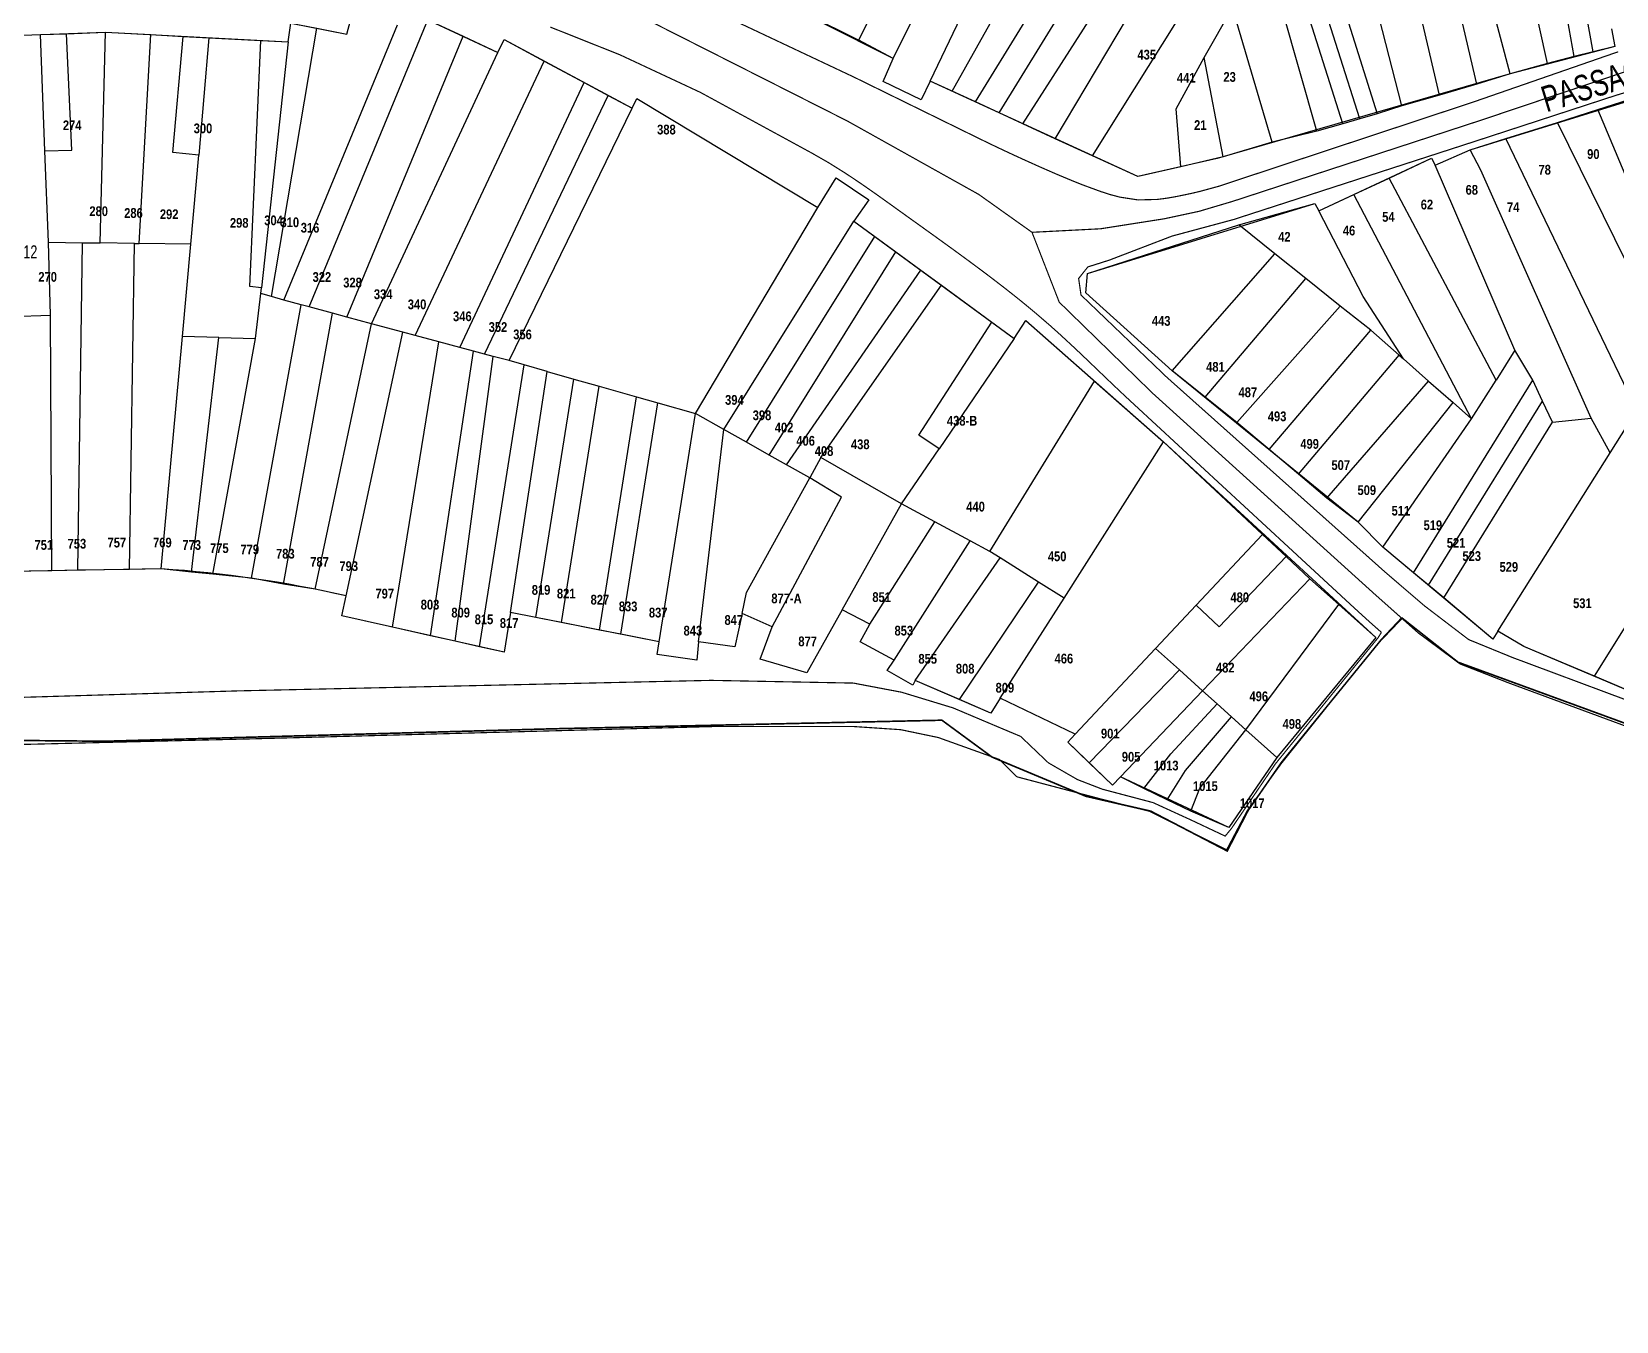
# Model space of a CAD drawing. Extents: x 203136 to 205923, y 4839890 to 4842982.
# Drawn here: x 204720.6 to 204965.1, y 4839889.9 to 4840088.9 of the extents above; entities that cross this region are included whole.
import ezdxf
from ezdxf.enums import TextEntityAlignment as Align

# ---------------------------------------------------------------- set-up
doc = ezdxf.new("R2010")
doc.units = 0
doc.header["$LTSCALE"] = 1.5
doc.header["$MEASUREMENT"] = 0
doc.linetypes.add('TRACO_25', pattern=[8, 3, -1, 1, -1, 1, -1])
for name, color, linetype in [('CD_MALHA_LOTES', 40, 'CONTINUOUS'), ('CD_TXT_QUADRA', 7, 'CONTINUOUS'), ('LM-LIM-SETOR-FISCAL', 7, 'CONTINUOUS'), ('RU-QUADRAS', 210, 'CONTINUOUS'), ('SV-EIXO-RUA-N-PAV', 6, 'CONTINUOUS'), ('SV-EIXO-RUA-PAV', 20, 'CONTINUOUS'), ('SV-RUA-NAO-PAV-S-GUIA-C-GUIA', 7, 'CONTINUOUS'), ('SV-RUA-PAVIM-S-GUIA-C-GUIA', 7, 'CONTINUOUS'), ('SV-TXT-RUA-PAV-S-GUIA-C-GUIA', 7, 'CONTINUOUS'), ('Th_NmrPort', 1, 'CONTINUOUS')]:
    doc.layers.add(name, color=color, linetype=linetype)
doc.styles.add('ARIAL', font='ARIAL.TTF')
doc.styles.get("Standard").update_dxf_attribs({"font": 'swisscbo.ttf'})
doc.linetypes.add('Limite', pattern='A,20,-3,[130,ltypeshp.shx,S=6.35,R=0,X=0,Y=0],-3,20', length=46)

msp = doc.modelspace()

# ---------------------------------------------------------------- linework, layer by layer
at = {"layer": 'CD_MALHA_LOTES', "linetype": 'Continuous', "flags": 128}
for points in [[(204848.23, 4840087.59), (204869.89, 4840131.34)], [(204853.52, 4840084.77), (204875.22, 4840128.58)], [(204862.62, 4840079.73), (204887.75, 4840124.49), (204889.38, 4840123.32), (204893.61, 4840130.18)], [(204859.23, 4840081.3), (204880.59, 4840125.85)], [(204866.23, 4840078.07), (204896.91, 4840127.91)], [(204869.89, 4840076.39), (204900.2, 4840125.64)], [(204943.6, 4840080.81), (204933.64, 4840123.62)], [(204948.74, 4840082.39), (204937.48, 4840124.8)], [(204954.52, 4840084), (204945.4, 4840125.2)], [(204958.63, 4840085.09), (204951.42, 4840125.46)], [(204961.55, 4840085.79), (204954.44, 4840125.59)], [(204873.56, 4840074.7), (204904.19, 4840122.58)], [(204937.83, 4840079.1), (204927.89, 4840121.86)], [(204878.54, 4840072.41), (204907.26, 4840120.56)], [(204932.06, 4840077.46), (204921.19, 4840119.8)], [(204884.32, 4840069.75), (204912.62, 4840115)], [(204917.69, 4840109.8), (204928.24, 4840076.26)], [(204925.58, 4840075.47), (204915.53, 4840107.01)], [(204922.96, 4840074.69), (204913.51, 4840104.42)], [(204824.53, 4840099.45), (204848.23, 4840087.59)], [(204918.94, 4840073.59), (204911.03, 4840101.22)], [(204769.22, 4840088.54), (204770.12, 4840091.97)], [(204901.54, 4840084.96), (204905.93, 4840092.59)], [(204912.05, 4840071.85), (204905.93, 4840092.59)], [(204757.57, 4840048.04), (204764.57, 4840089.45)], [(204759.48, 4840047.48), (204777.03, 4840089.95)], [(204760.16, 4840087.35), (204760.55, 4840090.25), (204764.57, 4840089.45)], [(204763.38, 4840046.44), (204781.7, 4840090.75)], [(204764.57, 4840089.45), (204769.22, 4840088.54)], [(204781.7, 4840090.75), (204787.14, 4840088.23)], [(204964.42, 4840089.34), (204964.94, 4840086.61)], [(204717.93, 4840088.32), (204721.93, 4840088.46)], [(204721.93, 4840088.46), (204725.93, 4840088.61)], [(204722.61, 4840070.53), (204721.93, 4840088.46)], [(204722.61, 4840070.53), (204726.76, 4840070.63), (204725.93, 4840088.61)], [(204725.93, 4840088.61), (204731.94, 4840088.83)], [(204731.14, 4840056.32), (204731.94, 4840088.83)], [(204731.94, 4840088.83), (204738.93, 4840088.46)], [(204737.14, 4840056.23), (204738.93, 4840088.46)], [(204738.93, 4840088.46), (204743.93, 4840088.2)], [(204746.34, 4840069.84), (204742.36, 4840070.27), (204743.93, 4840088.2)], [(204743.93, 4840088.2), (204747.92, 4840087.99)], [(204747.92, 4840087.99), (204746.34, 4840069.84)], [(204747.92, 4840087.99), (204755.91, 4840087.57)], [(204756.01, 4840049.4), (204754.25, 4840049.61), (204755.91, 4840087.57)], [(204755.91, 4840087.57), (204760.16, 4840087.35)], [(204760.16, 4840087.35), (204756.01, 4840049.4)], [(204769.22, 4840044.87), (204787.14, 4840088.23)], [(204787.14, 4840088.23), (204792.53, 4840085.73)], [(204792.53, 4840085.73), (204793.51, 4840087.71), (204799.68, 4840084.39)], [(204853.52, 4840084.77), (204848.23, 4840087.59)], [(204964.94, 4840086.61), (204961.55, 4840085.79)], [(204773, 4840043.86), (204792.53, 4840085.73)], [(204779.76, 4840042.05), (204799.68, 4840084.39)], [(204799.68, 4840084.39), (204805.85, 4840081.07)], [(204852.01, 4840081.25), (204853.52, 4840084.77)], [(204897.22, 4840077.02), (204901.54, 4840084.96)], [(204904.46, 4840069.6), (204901.54, 4840084.96)], [(204958.63, 4840085.09), (204954.52, 4840084)], [(204961.55, 4840085.79), (204958.63, 4840085.09)], [(204948.74, 4840082.39), (204943.6, 4840080.81)], [(204954.52, 4840084), (204948.74, 4840082.39)], [(204786.63, 4840040.2), (204805.85, 4840081.07)], [(204805.85, 4840081.07), (204809.54, 4840079.09)], [(204857.83, 4840078.39), (204852.01, 4840081.25)], [(204859.23, 4840081.3), (204857.83, 4840078.39)], [(204862.62, 4840079.73), (204859.23, 4840081.3)], [(204866.23, 4840078.07), (204862.62, 4840079.73)], [(204943.6, 4840080.81), (204937.83, 4840079.1)], [(204790.44, 4840039.18), (204809.54, 4840079.09)], [(204794.25, 4840038.16), (204813.24, 4840077.1)], [(204809.54, 4840079.09), (204813.24, 4840077.1)], [(204813.24, 4840077.1), (204813.97, 4840078.61), (204841.92, 4840061.81)], [(204869.89, 4840076.39), (204866.23, 4840078.07)], [(204897.91, 4840068.06), (204897.22, 4840077.02)], [(204932.06, 4840077.46), (204928.24, 4840076.26)], [(204937.83, 4840079.1), (204932.06, 4840077.46)], [(204956.07, 4840074.91), (204962.31, 4840076.92)], [(204962.31, 4840076.92), (204968.25, 4840078.82)], [(204976.44, 4840043.25), (204962.31, 4840076.92)], [(204873.56, 4840074.7), (204869.89, 4840076.39)], [(204878.54, 4840072.41), (204873.56, 4840074.7)], [(204922.96, 4840074.69), (204918.94, 4840073.59)], [(204925.58, 4840075.47), (204922.96, 4840074.69)], [(204928.24, 4840076.26), (204925.58, 4840075.47)], [(204948.09, 4840072.42), (204956.07, 4840074.91)], [(204973.76, 4840039.03), (204956.07, 4840074.91)], [(204884.32, 4840069.75), (204878.54, 4840072.41)], [(204918.94, 4840073.59), (204912.05, 4840071.85)], [(204942.57, 4840070.69), (204948.09, 4840072.42)], [(204968.33, 4840030.47), (204948.09, 4840072.42)], [(204723.14, 4840056.44), (204722.61, 4840070.53)], [(204745.13, 4840056.11), (204746.34, 4840069.84)], [(204891.28, 4840066.55), (204884.32, 4840069.75)], [(204904.46, 4840069.6), (204897.91, 4840068.06)], [(204912.05, 4840071.85), (204904.46, 4840069.6)], [(204937.21, 4840068.33), (204942.57, 4840070.69)], [(204961.28, 4840029.29), (204944.22, 4840067.53), (204942.57, 4840070.69)], [(204897.91, 4840068.06), (204891.82, 4840066.67)], [(204930.07, 4840066.34), (204936.62, 4840069.4)], [(204936.62, 4840069.4), (204937.21, 4840068.33)], [(204949.5, 4840039.78), (204937.21, 4840068.33)], [(204841.92, 4840061.81), (204844.73, 4840066.37), (204849.77, 4840062.98), (204847.47, 4840059.68)], [(204891.82, 4840066.67), (204891.28, 4840066.55)], [(204924.64, 4840063.8), (204930.07, 4840066.34)], [(204946.58, 4840035.14), (204930.07, 4840066.34)], [(204906.89, 4840059.1), (204918.63, 4840062.42)], [(204918.63, 4840062.42), (204919.21, 4840061.26)], [(204919.21, 4840061.26), (204924.64, 4840063.8)], [(204942.82, 4840029.2), (204924.64, 4840063.8)], [(204823.01, 4840030), (204841.92, 4840061.81)], [(204827.41, 4840027.53), (204847.47, 4840059.68)], [(204847.47, 4840059.68), (204850.7, 4840057.31)], [(204932.29, 4840038.43), (204926.06, 4840048.06), (204919.21, 4840061.26)], [(204830.9, 4840025.56), (204850.7, 4840057.31)], [(204850.7, 4840057.31), (204853.94, 4840054.94)], [(204883.5, 4840051.61), (204906.89, 4840059.1)], [(204912.45, 4840054.64), (204906.89, 4840059.1)], [(204723.14, 4840056.44), (204728.43, 4840056.36)], [(204723.48, 4840045.16), (204723.14, 4840056.44)], [(204727.67, 4840005.82), (204728.43, 4840056.36)], [(204728.43, 4840056.36), (204731.14, 4840056.32)], [(204736.43, 4840056.24), (204731.14, 4840056.32)], [(204735.67, 4840005.95), (204736.43, 4840056.24)], [(204736.43, 4840056.24), (204737.14, 4840056.23)], [(204745.13, 4840056.11), (204737.14, 4840056.23)], [(204743.84, 4840041.89), (204745.13, 4840056.11)], [(204834.39, 4840023.6), (204853.94, 4840054.94)], [(204853.94, 4840054.94), (204857.81, 4840052.11)], [(204896.59, 4840036.6), (204912.45, 4840054.64)], [(204917.21, 4840050.83), (204912.45, 4840054.64)], [(204837.09, 4840022.08), (204857.81, 4840052.11)], [(204857.81, 4840052.11), (204860.98, 4840049.8)], [(204883.28, 4840048.64), (204883.5, 4840051.61)], [(204901.69, 4840032.52), (204917.21, 4840050.83)], [(204922.53, 4840046.55), (204917.21, 4840050.83)], [(204755.11, 4840041.57), (204755.91, 4840048.52)], [(204755.91, 4840048.52), (204756.01, 4840049.4)], [(204757.57, 4840048.04), (204755.91, 4840048.52)], [(204759.48, 4840047.48), (204757.57, 4840048.04)], [(204762.15, 4840046.77), (204759.48, 4840047.48)], [(204842.37, 4840023.22), (204860.98, 4840049.8)], [(204860.98, 4840049.8), (204868.74, 4840044.12)], [(204896.59, 4840036.6), (204883.28, 4840048.64)], [(204717.44, 4840044.98), (204723.48, 4840045.16)], [(204723.67, 4840005.75), (204723.48, 4840045.16)], [(204754.51, 4840004.58), (204762.15, 4840046.77)], [(204759.43, 4840003.69), (204767, 4840045.47)], [(204763.38, 4840046.44), (204762.15, 4840046.77)], [(204767, 4840045.47), (204763.38, 4840046.44)], [(204769.22, 4840044.87), (204767, 4840045.47)], [(204906.58, 4840028.6), (204922.53, 4840046.55)], [(204927.27, 4840042.85), (204922.53, 4840046.55)], [(204764.34, 4840002.88), (204773, 4840043.86)], [(204769.09, 4840001.86), (204777.83, 4840042.56)], [(204773, 4840043.86), (204769.22, 4840044.87)], [(204777.83, 4840042.56), (204773, 4840043.86)], [(204779.76, 4840042.05), (204777.83, 4840042.56)], [(204860.62, 4840024.56), (204857.5, 4840026.66), (204868.74, 4840044.12)], [(204868.74, 4840044.12), (204872.21, 4840041.59)], [(204872.21, 4840041.59), (204874.01, 4840044.37), (204884.62, 4840034.99)], [(204911.54, 4840024.45), (204927.27, 4840042.85)], [(204927.27, 4840042.85), (204931.64, 4840039)], [(204740.57, 4840006.03), (204743.84, 4840041.89)], [(204749.47, 4840041.73), (204743.84, 4840041.89)], [(204745.22, 4840005.55), (204749.47, 4840041.73)], [(204748.53, 4840005.21), (204755.11, 4840041.57)], [(204749.47, 4840041.73), (204755.11, 4840041.57)], [(204776.25, 4839997.04), (204783.41, 4840041.07)], [(204783.41, 4840041.07), (204779.76, 4840042.05)], [(204786.63, 4840040.2), (204783.41, 4840041.07)], [(204788.74, 4840039.64), (204786.63, 4840040.2)], [(204872.21, 4840041.59), (204860.62, 4840024.56)], [(204782.13, 4839995.72), (204788.74, 4840039.64)], [(204785.91, 4839994.87), (204791.79, 4840038.82)], [(204790.44, 4840039.18), (204788.74, 4840039.64)], [(204791.79, 4840038.82), (204790.44, 4840039.18)], [(204794.25, 4840038.16), (204791.79, 4840038.82)], [(204796.56, 4840037.51), (204794.25, 4840038.16)], [(204916.07, 4840020.66), (204931.64, 4840039)], [(204931.64, 4840039), (204932.29, 4840038.43)], [(204936.18, 4840035.02), (204932.29, 4840038.43)], [(204949.5, 4840039.78), (204946.58, 4840035.14)], [(204952.24, 4840035.16), (204949.5, 4840039.78)], [(204789.69, 4839994.02), (204796.56, 4840037.51)], [(204794.47, 4839999.3), (204800.13, 4840036.49)], [(204800.13, 4840036.49), (204796.56, 4840037.51)], [(204798.39, 4839998.53), (204804.25, 4840035.32)], [(204800.13, 4840036.49), (204804.25, 4840035.32)], [(204804.25, 4840035.32), (204808.13, 4840034.22)], [(204901.69, 4840032.52), (204896.59, 4840036.6)], [(204802.32, 4839997.76), (204808.13, 4840034.22)], [(204808.13, 4840034.22), (204813.94, 4840032.58)], [(204868.47, 4840008.72), (204884.62, 4840034.99)], [(204884.62, 4840034.99), (204895.24, 4840025.61)], [(204920.49, 4840016.95), (204936.18, 4840035.02)], [(204933.85, 4840005.44), (204952.24, 4840035.16)], [(204936.18, 4840035.02), (204939.95, 4840031.72)], [(204942.82, 4840029.2), (204946.58, 4840035.14)], [(204953.77, 4840031.93), (204952.24, 4840035.16)], [(204808.21, 4839996.6), (204813.94, 4840032.58)], [(204811.52, 4839995.95), (204817.2, 4840031.65)], [(204813.94, 4840032.58), (204817.2, 4840031.65)], [(204817.2, 4840031.65), (204823.01, 4840030)], [(204906.58, 4840028.6), (204901.69, 4840032.52)], [(204925.31, 4840013.24), (204939.95, 4840031.72)], [(204936.18, 4840003.5), (204953.77, 4840031.93)], [(204939.95, 4840031.72), (204942.82, 4840029.2)], [(204955.3, 4840028.69), (204953.77, 4840031.93)], [(204964.2, 4840023.96), (204968.33, 4840030.47)], [(204817.41, 4839994.79), (204823.01, 4840030)], [(204827.41, 4840027.53), (204823.01, 4840030)], [(204911.54, 4840024.45), (204906.58, 4840028.6)], [(204929.13, 4840009.39), (204942.82, 4840029.2)], [(204938.5, 4840001.55), (204955.3, 4840028.69)], [(204955.3, 4840028.69), (204961.28, 4840029.29)], [(204964.2, 4840023.96), (204961.28, 4840029.29)], [(204823.5, 4839994.76), (204827.41, 4840027.53)], [(204830.9, 4840025.56), (204827.41, 4840027.53)], [(204834.39, 4840023.6), (204830.9, 4840025.56)], [(204879.9, 4840001.52), (204895.24, 4840025.61)], [(204895.24, 4840025.61), (204910.54, 4840011.34)], [(204837.09, 4840022.08), (204834.39, 4840023.6)], [(204842.37, 4840023.22), (204840.65, 4840020.08)], [(204854.84, 4840016.06), (204842.37, 4840023.22)], [(204854.84, 4840016.06), (204860.62, 4840024.56)], [(204916.07, 4840020.66), (204911.54, 4840024.45)], [(204946.88, 4839996.42), (204964.2, 4840023.96)], [(204840.65, 4840020.08), (204837.09, 4840022.08)], [(204920.49, 4840016.95), (204916.07, 4840020.66)], [(204830.2, 4839999.17), (204830.91, 4840002.38), (204840.65, 4840020.08)], [(204834.84, 4839997.07), (204845.57, 4840017.12), (204840.65, 4840020.08)], [(204845.64, 4839999.72), (204854.84, 4840016.06)], [(204859.96, 4840013.3), (204854.84, 4840016.06)], [(204925.31, 4840013.24), (204920.49, 4840016.95)], [(204849.92, 4839997.49), (204859.96, 4840013.3)], [(204865.42, 4840010.36), (204859.96, 4840013.3)], [(204929.13, 4840009.39), (204925.31, 4840013.24)], [(204900.28, 4840000.42), (204910.54, 4840011.34)], [(204910.54, 4840011.34), (204914.2, 4840007.93)], [(204961.76, 4839989.49), (204975.19, 4840010.93)], [(204853.67, 4839991.97), (204865.42, 4840010.36)], [(204868.47, 4840008.72), (204865.42, 4840010.36)], [(204870.05, 4840007.73), (204868.47, 4840008.72)], [(204933.85, 4840005.44), (204929.13, 4840009.39)], [(204735.67, 4840005.95), (204727.67, 4840005.82)], [(204740.57, 4840006.03), (204735.67, 4840005.95)], [(204745.22, 4840005.55), (204740.57, 4840006.03)], [(204856.95, 4839988.81), (204870.05, 4840007.73)], [(204875.97, 4840004), (204870.05, 4840007.73)], [(204914.2, 4840007.93), (204903.83, 4839997.09), (204900.28, 4840000.42)], [(204914.2, 4840007.93), (204917.85, 4840004.52)], [(204723.67, 4840005.75), (204717.22, 4840005.64)], [(204727.67, 4840005.82), (204723.67, 4840005.75)], [(204748.53, 4840005.21), (204745.22, 4840005.55)], [(204754.51, 4840004.58), (204748.53, 4840005.21)], [(204759.43, 4840003.69), (204754.51, 4840004.58)], [(204764.34, 4840002.88), (204759.43, 4840003.69)], [(204863.77, 4839985.87), (204875.97, 4840004)], [(204879.9, 4840001.52), (204875.97, 4840004)], [(204901.3, 4839987.21), (204917.85, 4840004.52)], [(204917.85, 4840004.52), (204922.32, 4840000.52)], [(204936.18, 4840003.5), (204933.85, 4840005.44)], [(204938.5, 4840001.55), (204936.18, 4840003.5)], [(204769.09, 4840001.86), (204764.34, 4840002.88)], [(204776.25, 4839997.04), (204768.44, 4839998.79), (204769.09, 4840001.86)], [(204870.05, 4839986.06), (204879.9, 4840001.52)], [(204942.16, 4839998.5), (204938.5, 4840001.55)], [(204794.47, 4839999.3), (204793.47, 4839993.17), (204789.69, 4839994.02)], [(204798.39, 4839998.53), (204794.47, 4839999.3)], [(204802.32, 4839997.76), (204798.39, 4839998.53)], [(204830.2, 4839999.17), (204829.09, 4839994.01), (204823.5, 4839994.76)], [(204834.84, 4839997.07), (204830.2, 4839999.17)], [(204845.64, 4839999.72), (204840.2, 4839989.99), (204833.02, 4839992.1), (204834.84, 4839997.07)], [(204849.92, 4839997.49), (204845.64, 4839999.72)], [(204894.01, 4839993.76), (204900.28, 4840000.42)], [(204907.97, 4839981.22), (204922.32, 4840000.52)], [(204922.32, 4840000.52), (204928.01, 4839995.45), (204912.76, 4839976.92)], [(204782.13, 4839995.72), (204776.25, 4839997.04)], [(204808.21, 4839996.6), (204802.32, 4839997.76)], [(204811.52, 4839995.95), (204808.21, 4839996.6)], [(204853.67, 4839991.97), (204848.46, 4839994.76), (204849.92, 4839997.49)], [(204946.1, 4839995.2), (204942.16, 4839998.5)], [(204946.88, 4839996.42), (204946.1, 4839995.2)], [(204961.76, 4839989.49), (204950.86, 4839994.06), (204946.88, 4839996.42)], [(204785.91, 4839994.87), (204782.13, 4839995.72)], [(204789.69, 4839994.02), (204785.91, 4839994.87)], [(204817.41, 4839994.79), (204811.52, 4839995.95)], [(204823.5, 4839994.76), (204823.25, 4839991.93), (204817.08, 4839992.8), (204817.41, 4839994.79)], [(204881.6, 4839980.55), (204894.01, 4839993.76)], [(204897.7, 4839990.44), (204894.01, 4839993.76)], [(204856.95, 4839988.81), (204856.57, 4839988.09), (204852.61, 4839990.35), (204853.67, 4839991.97)], [(204863.77, 4839985.87), (204856.95, 4839988.81)], [(204883.8, 4839976.09), (204897.7, 4839990.44)], [(204901.3, 4839987.21), (204897.7, 4839990.44)], [(204970.58, 4839985.74), (204961.76, 4839989.49)], [(204888.6, 4839973.93), (204901.3, 4839987.21)], [(204903.52, 4839985.21), (204901.3, 4839987.21)], [(204870.05, 4839986.06), (204868.6, 4839983.79), (204863.77, 4839985.87)], [(204881.6, 4839980.55), (204870.05, 4839986.06)], [(204896.41, 4839977.49), (204903.52, 4839985.21)], [(204905.75, 4839983.22), (204903.52, 4839985.21)], [(204895.84, 4839970.39), (204898.65, 4839974.9), (204905.75, 4839983.22)], [(204907.97, 4839981.22), (204905.75, 4839983.22)], [(204883.8, 4839976.09), (204880.48, 4839979.27), (204881.6, 4839980.55)], [(204899.46, 4839968.63), (204900.85, 4839972.21), (204907.97, 4839981.22)], [(204912.76, 4839976.92), (204907.97, 4839981.22)], [(204892.22, 4839972.16), (204896.41, 4839977.49)], [(204912.76, 4839976.92), (204905.35, 4839966.14), (204899.46, 4839968.63)], [(204888.6, 4839973.93), (204887.38, 4839972.65), (204883.8, 4839976.09)], [(204892.22, 4839972.16), (204888.6, 4839973.93)], [(204895.84, 4839970.39), (204892.22, 4839972.16)], [(204899.46, 4839968.63), (204895.84, 4839970.39)]]:
    msp.add_lwpolyline(points, dxfattribs=at)
at = {"layer": 'LM-LIM-SETOR-FISCAL', "linetype": 'Limite', "ltscale": 0.1, "flags": 128}
msp.add_lwpolyline([(205796.637551, 4840879.134685, 0.25, 0.25, 0), (205808.48727, 4840856.309356, 0.25, 0.25, 0), (205816.796096, 4840831.429166, 0.25, 0.25, 0), (205829.551494, 4840801.498184, 0.25, 0.25, 0), (205834.603136, 4840789.879406, 0.25, 0.25, 0), (205840.59, 4840778.23, 0.25, 0.25, 0), (205847.483918, 4840761.167439, 0.25, 0.25, 0), (205854.08, 4840746.99, 0.25, 0.25, 0), (205877.51, 4840691.54, 0.25, 0.25, 0), (205884.885858, 4840672.908494, 0.25, 0.25, 0), (205901.13444, 4840629.162311, 0.25, 0.25, 0), (205904.259167, 4840621.03802, 0.25, 0.25, 0), (205906.967264, 4840612.705414, 0.25, 0.25, 0), (205909.675361, 4840602.289656, 0.25, 0.25, 0), (205911.34, 4840594.51, 0.25, 0.25, 0), (205912.69, 4840584.83, 0.25, 0.25, 0), (205913.98, 4840572.23, 0.25, 0.25, 0), (205913.32, 4840564.48, 0.25, 0.25, 0), (205914.03, 4840545.8, 0.25, 0.25, 0), (205913.91, 4840549.03, 0.25, 0.25, 0), (205914.63, 4840531, 0.25, 0.25, 0), (205917.39, 4840498.82, 0.25, 0.25, 0), (205919.73, 4840454.56, 0.25, 0.25, 0), (205923.14, 4840407.79, 0.25, 0.25, 0), (205897.79, 4840407.51, 0.25, 0.25, 0), (205858.91, 4840407.06, 0.25, 0.25, 0), (205796.08, 4840405.24, 0.25, 0.25, 0), (205764.26, 4840405.98, 0.25, 0.25, 0), (205736.74, 4840400.96, 0.25, 0.25, 0), (205726.05, 4840399.81, 0.25, 0.25, 0), (205697.41, 4840396.68, 0.25, 0.25, 0), (205662.09, 4840393.46, 0.25, 0.25, 0), (205636.95, 4840391.19, 0.25, 0.25, 0), (205616.4, 4840390.16, 0.25, 0.25, 0), (205576.04, 4840387.63, 0.25, 0.25, 0), (205567, 4840387.4, 0.25, 0.25, 0), (205549.68, 4840367.85, 0.25, 0.25, 0), (205538.067517, 4840352.483878, 0.25, 0.25, 0), (205492.4, 4840341.86, 0.25, 0.25, 0), (205506.65, 4840286.68, 0.25, 0.25, 0), (205534.31, 4840190.98, 0.25, 0.25, 0), (205544.65, 4840144.32, 0.25, 0.25, 0), (205560.85, 4840102.55, 0.25, 0.25, 0), (205560.78, 4840096.06, 0.25, 0.25, 0), (205552, 4840082.31, 0.25, 0.25, 0), (205542.1, 4840064.81, 0.25, 0.25, 0), (205533.33, 4840045.06, 0.25, 0.25, 0), (205512.8, 4840009.23, 0.25, 0.25, 0), (205504.55, 4839990.93, 0.25, 0.25, 0), (205495.61, 4839960.4, 0.25, 0.25, 0), (205494.7, 4839946.99, 0.25, 0.25, 0), (205488.84, 4839943.92, 0.25, 0.25, 0), (205481.22, 4839947.04, 0.25, 0.25, 0), (205441.48, 4839954.26, 0.25, 0.25, 0), (205421.36, 4839957.89, 0.25, 0.25, 0), (205314.35, 4839973.26, 0.25, 0.25, 0), (205291.86, 4839974.37, 0.25, 0.25, 0), (205200.91, 4839976.33, 0.25, 0.25, 0), (205183.28, 4839976.72, 0.25, 0.25, 0), (205166.57, 4839976.23, 0.25, 0.25, 0), (205097.95, 4839974.93, 0.25, 0.25, 0), (205037.73, 4839972.91, 0.25, 0.25, 0), (204995.55, 4839971.58, 0.25, 0.25, 0), (204940.72, 4839991.63, 0.25, 0.25, 0), (204932.09, 4839998.44, 0.25, 0.25, 0), (204928.74, 4839994.95, 0.25, 0.25, 0), (204913.47, 4839976.19, 0.25, 0.25, 0), (204908.3, 4839968.72, 0.25, 0.25, 0), (204905.09, 4839962.5, 0.25, 0.25, 0), (204893.29, 4839968.65, 0.25, 0.25, 0), (204883.26, 4839970.95, 0.25, 0.25, 0), (204868.8, 4839976.99, 0.25, 0.25, 0), (204861.053542, 4839982.681503, 0.25, 0.25, 0), (204800.909102, 4839981.356998, 0.25, 0.25, 0), (204731.877092, 4839979.439442, 0.25, 0.25, 0), (204696.03, 4839979.76, 0.25, 0.25, 0), (204664.74, 4839978.06, 0.25, 0.25, 0), (204636.84, 4839977.55, 0.25, 0.25, 0), (204557.699106, 4839978.800257, 0.25, 0.25, 0), (204516.152063, 4839974.32596, 0.25, 0.25, 0), (204352.520633, 4839956.428773, 0.25, 0.25, 0), (204250.25099, 4839944.923438, 0.25, 0.25, 0), (204195.281056, 4839939.809956, 0.25, 0.25, 0), (204097.805302, 4839928.943806, 0.25, 0.25, 0), (204039.000257, 4839922.551953, 0.25, 0.25, 0), (204030.690849, 4839922.551953, 0.25, 0.25, 0), (203988.15, 4839917.93, 0.18, 0.18, 0), (203988.14, 4839917.59, 0.25, 0.25, 0), (203919.472612, 4839909.768248, 0.25, 0.25, 0), (203890.070089, 4839906.572321, 0.25, 0.25, 0), (203815.393881, 4839897.540816, 0.25, 0.25, 0), (203772.628171, 4839890.109255, 0.25, 0.25, 0), (203777.302692, 4839897.541428, 0.25, 0.25, 0), (203783.27, 4839903.66, 0.25, 0.25, 0), (203892.75, 4840066.08, 0.25, 0.25, 0), (203872.83, 4840076.81, 0.25, 0.25, 0), (203836.8, 4840099.66, 0.25, 0.25, 0), (203772.86, 4840143.28, 0.25, 0.25, 0), (203681.29, 4840204.82, 0.25, 0.25, 0), (203664.64, 4840215.67, 0.25, 0.25, 0), (203605.82, 4840255.28, 0.25, 0.25, 0), (203559.67, 4840284.61, 0.25, 0.25, 0), (203528.03, 4840306, 0.25, 0.25, 0), (203497.1, 4840325.04, 0.25, 0.25, 0), (203475.133068, 4840329.93495, 0.25, 0.25, 0)], format="xyseb", dxfattribs=at)
at = {"layer": 'RU-QUADRAS', "color": 6, "linetype": 'Continuous'}
for points in [[(204964.42, 4840089.34), (204964.94, 4840086.61), (204948.74, 4840082.39), (204903.52, 4840069.34), (204891.28, 4840066.55), (204859.23, 4840081.3), (204857.83, 4840078.39), (204852.01, 4840081.25), (204853.52, 4840084.77), (204820.57, 4840101.39)], [(204660.73, 4840086.27), (204731.94, 4840088.83), (204760.16, 4840087.35), (204760.55, 4840090.25), (204769.22, 4840088.54), (204770.12, 4840091.97)], [(204975.94, 4839983.47), (204950.86, 4839994.06), (204946.88, 4839996.42), (204946.1, 4839995.2), (204929.13, 4840009.39), (204925.31, 4840013.24), (204896.59, 4840036.6), (204883.28, 4840048.64), (204883.5, 4840051.61), (204918.63, 4840062.42), (204919.21, 4840061.26), (204936.62, 4840069.4), (204937.21, 4840068.33), (204942.57, 4840070.69), (204979.73, 4840082.14)]]:
    msp.add_lwpolyline(points, dxfattribs=at)
msp.add_lwpolyline([(204778.24, 4840092.36), (204792.53, 4840085.73), (204793.51, 4840087.71), (204813.24, 4840077.1), (204813.97, 4840078.61), (204841.92, 4840061.81), (204844.73, 4840066.37), (204849.77, 4840062.98), (204847.47, 4840059.68), (204872.21, 4840041.59), (204874.01, 4840044.37), (204895.24, 4840025.61), (204928.01, 4839995.45), (204912.76, 4839976.92), (204905.35, 4839966.14), (204888.6, 4839973.93), (204887.38, 4839972.65), (204880.48, 4839979.27), (204881.6, 4839980.55), (204870.05, 4839986.06), (204868.6, 4839983.79), (204856.95, 4839988.81), (204856.57, 4839988.09), (204852.61, 4839990.35), (204853.67, 4839991.97), (204848.46, 4839994.76), (204849.92, 4839997.49), (204845.64, 4839999.72), (204840.2, 4839989.99), (204833.02, 4839992.1), (204834.84, 4839997.07), (204830.2, 4839999.17), (204829.09, 4839994.01), (204823.5, 4839994.76), (204823.25, 4839991.93), (204817.08, 4839992.8), (204817.41, 4839994.79), (204794.47, 4839999.3), (204793.47, 4839993.17), (204768.44, 4839998.79), (204769.09, 4840001.86, 0.040418117), (204740.57, 4840006.03), (204717.22, 4840005.64)], format="xyb", dxfattribs=at)
at = {"layer": 'SV-EIXO-RUA-N-PAV', "const_width": 0.18}
for points in [[(204904.997401, 4839962.693218), (204908.178201, 4839968.726033), (204913.48989, 4839976.056164), (204928.787555, 4839995.072011), (204931.977273, 4839998.461256)], [(204872.592442, 4839973.959501), (204885.620787, 4839970.520224), (204893.161439, 4839968.611198), (204904.997401, 4839962.693218)]]:
    msp.add_lwpolyline(points, dxfattribs=at)
at = {"layer": 'SV-EIXO-RUA-PAV', "const_width": 0.18}
for points in [[(204814.49193, 4840091.302308), (204846.461848, 4840075.134664), (204866.739911, 4840063.808178), (204874.960747, 4840057.96225), (204879.162508, 4840047.183821), (204893.594642, 4840033.117057), (204928.030812, 4840001.969222), (204934.607481, 4839996.123294), (204941.001464, 4839991.373477), (204948.491559, 4839988.450513), (204982.379673, 4839975.936574), (204989.139027, 4839973.37898), (204991.879306, 4839972.830925), (204996.081067, 4839972.100184), (205001.378939, 4839971.552128), (205005.5807, 4839971.552128), (205012.157368, 4839971.734813), (205047.232936, 4839973.196295), (205074.453038, 4839974.475092), (205093.086933, 4839975.205833), (205101.855825, 4839975.571203)], [(204874.960747, 4840057.96225), (204885.534481, 4840058.506454), (204895.356564, 4840060.047173), (204900.749081, 4840061.202712), (204905.949007, 4840062.743431), (204944.274392, 4840075.261773), (204967.192586, 4840082.965368), (204974.703591, 4840085.276446), (204979.133158, 4840086.239396), (204986.355278, 4840087.394935), (204991.170025, 4840088.165294), (204996.947721, 4840088.743064), (205001.955058, 4840089.128244), (205016.014118, 4840088.935654), (205052.606194, 4840087.202345), (205054.793464, 4840087.540753), (205062.139392, 4840087.780115), (205085.972389, 4840086.046806), (205090.305661, 4840085.757921), (205093.076479, 4840085.291303), (205096.564831, 4840083.157958)], [(204636.83646, 4839977.54926), (204683.502205, 4839978.075422), (204753.230743, 4839979.770213), (204825.864637, 4839981.707117), (204847.412692, 4839981.707117), (204854.676081, 4839981.222891), (204860.486793, 4839980.012326), (204869.929199, 4839976.622744), (204872.592442, 4839973.959501)]]:
    msp.add_lwpolyline(points, dxfattribs=at)
at = {"layer": 'SV-RUA-NAO-PAV-S-GUIA-C-GUIA', "linetype": 'TRACO_25', "const_width": 0.18}
msp.add_lwpolyline([(204873.21, 4839980.18), (204877.48, 4839976.11), (204881.98, 4839973.52), (204885.81, 4839972.04), (204893.64, 4839969.97), (204899.37, 4839967.35), (204904.78, 4839964.8), (204905.73, 4839965.96), (204912.53, 4839975.95), (204928.36, 4839995.39), (204928.89, 4839996.24)], dxfattribs=at)
at = {"layer": 'SV-RUA-PAVIM-S-GUIA-C-GUIA', "const_width": 0.18}
for points in [[(204823.53, 4840093.2), (204847.5, 4840081.9)], [(204811.36, 4840085.35), (204800.61, 4840089.63)], [(204823.78, 4840079.55), (204811.36, 4840085.35)], [(204943.09, 4840078.07), (204965.44, 4840085.82)], [(204847.5, 4840081.9), (204866.8, 4840072.43)], [(204841.01, 4840070.17), (204823.78, 4840079.55)], [(204903.816181, 4840065.076952), (204943.09, 4840078.07)], [(204866.8, 4840072.43), (204868.149054, 4840071.773288), (204869.502573, 4840071.124565), (204870.859975, 4840070.483687), (204872.220678, 4840069.850512), (204873.5841, 4840069.224896), (204875.97, 4840068.15), (204878.710544, 4840066.949222), (204881.476238, 4840065.796255), (204882.874978, 4840065.243684), (204885.607428, 4840064.240443), (204887.050122, 4840063.779063), (204888.50692, 4840063.392692), (204891.33, 4840062.96), (204894.316596, 4840063.036135), (204895.812749, 4840063.231847), (204897.303753, 4840063.494178), (204899.464896, 4840063.94339), (204900.927297, 4840064.285886), (204903.816181, 4840065.076952)], [(204890.19, 4840031.89), (204889.092185, 4840032.912256), (204888.000974, 4840033.941794), (204886.914534, 4840034.976578), (204885.831033, 4840036.014571), (204884.748636, 4840037.053738), (204883.665511, 4840038.09204), (204882.579825, 4840039.127443), (204881.489743, 4840040.15791), (204879.289064, 4840042.195888), (204877.7, 4840043.62), (204875.426297, 4840045.576254), (204874.272941, 4840046.535526), (204873.10978, 4840047.483326), (204871.937715, 4840048.420478), (204870.757645, 4840049.347806), (204869.57047, 4840050.266134), (204868.37709, 4840051.176285), (204867.178404, 4840052.079084), (204865.19446, 4840053.552486), (204862.773708, 4840055.322826), (204860.343054, 4840057.079247), (204857.906092, 4840058.828456), (204856.68637, 4840059.702451), (204855.466419, 4840060.577159), (204853.560233, 4840061.94686), (204852.33924, 4840062.822747), (204851.11532, 4840063.694663), (204849.886773, 4840064.559612), (204848.6519, 4840065.414599), (204847.409001, 4840066.256626), (204846.156374, 4840067.082697), (204843.615141, 4840068.674986), (204841.014601, 4840070.167495)], [(204924.77, 4839999.94), (204890.19, 4840031.89)], [(204928.89, 4839996.24), (204927.763563, 4839997.230812), (204926.644868, 4839998.230122), (204924.77, 4839999.94)]]:
    msp.add_lwpolyline(points, dxfattribs=at)
at = {"layer": 'SV-RUA-PAVIM-S-GUIA-C-GUIA', "linetype": 'Continuous', "const_width": 0.18}
for points in [[(204982.96, 4839979.73), (204949.14, 4839992.35), (204942.36, 4839995.12), (204935.51, 4840000.35), (204929.45, 4840005.55), (204895.76, 4840035.6), (204882.52, 4840048.29), (204882.16, 4840050.84), (204883.58, 4840052.62), (204886.89, 4840053.67), (204896.58, 4840057.38), (204906.09, 4840059.94), (204943.03, 4840071.9), (204965.1, 4840079.1), (204977.77, 4840082.94)], [(204636.84, 4839984.52), (204648.42, 4839984.73), (204683.73, 4839985.56), (204719.74, 4839986.23), (204752.53, 4839987.21), (204825.44, 4839988.83), (204847.39, 4839988.41), (204854.83, 4839987), (204862.78, 4839984.58), (204869.24, 4839981.85), (204873.21, 4839980.18)]]:
    msp.add_lwpolyline(points, dxfattribs=at)

# ---------------------------------------------------------------- texts
at = {"layer": 'CD_TXT_QUADRA', "style": 'ARIAL', "width": 0.7}
msp.add_text('348842312', height=2, dxfattribs=at).set_placement((204711.655651, 4840053.952995))
at = {"layer": 'SV-TXT-RUA-PAV-S-GUIA-C-GUIA', "style": 'ARIAL', "width": 0.7}
msp.add_text('PASSAGEM', height=4, rotation=17, dxfattribs=at).set_placement((204954.36, 4840076.46))
at = {"layer": 'Th_NmrPort', "color": 1}
for s, p in [('435', (204891.231591, 4840085.371875)), ('441', (204897.335955, 4840081.811633)), ('23', (204904.50814, 4840081.938497)), ('274', (204725.383097, 4840074.47459)), ('300', (204745.571426, 4840074.002739)), ('388', (204817.101875, 4840073.818409)), ('21', (204899.97814, 4840074.508497)), ('90', (204960.643532, 4840070.035109)), ('78', (204953.133532, 4840067.615109)), ('68', (204941.883532, 4840064.515109)), ('62', (204934.959094, 4840062.244209)), ('74', (204948.273532, 4840061.835109)), ('280', (204729.472421, 4840061.221476)), ('286', (204734.842154, 4840060.943356)), ('292', (204740.351675, 4840060.753987)), ('298', (204751.161426, 4840059.422739)), ('304', (204756.461426, 4840059.802739)), ('310', (204758.969937, 4840059.507326)), ('54', (204929.009094, 4840060.344209)), ('316', (204762.090837, 4840058.666856)), ('42', (204912.960862, 4840057.261943)), ('46', (204922.939094, 4840058.234209)), ('270', (204721.593097, 4840051.08459)), ('322', (204763.920235, 4840051.063242)), ('328', (204768.650235, 4840050.213242)), ('334', (204773.380235, 4840048.413242)), ('340', (204778.611289, 4840046.849054)), ('346', (204785.600235, 4840045.003242)), ('443', (204893.460858, 4840044.292481)), ('352', (204791.101289, 4840043.349054)), ('356', (204794.891289, 4840042.209054)), ('481', (204901.836285, 4840037.205568)), ('394', (204827.591591, 4840032.101875)), ('487', (204906.836285, 4840033.275568)), ('398', (204831.851591, 4840029.731875)), ('493', (204911.356285, 4840029.565568)), ('402', (204835.261591, 4840027.841875)), ('438-B', (204861.828086, 4840028.884422)), ('406', (204838.586432, 4840025.794482)), ('438', (204847.019207, 4840025.253466)), ('499', (204916.376285, 4840025.315568)), ('408', (204841.429207, 4840024.213466)), ('507', (204921.176285, 4840022.045568)), ('509', (204925.199789, 4840018.178899)), ('440', (204864.818086, 4840015.634422)), ('511', (204930.459789, 4840015.008899)), ('519', (204935.399207, 4840012.763466)), ('757', (204732.272421, 4840010.091476)), ('769', (204739.301912, 4840010.094193)), ('521', (204938.974262, 4840010.043636)), ('751', (204721.002421, 4840009.721476)), ('753', (204726.112421, 4840009.911476)), ('773', (204743.831145, 4840009.720447)), ('775', (204748.089937, 4840009.227326)), ('779', (204752.789351, 4840009.030874)), ('783', (204758.279351, 4840008.370874)), ('450', (204877.408086, 4840007.964422)), ('523', (204941.394262, 4840008.013636)), ('787', (204763.566792, 4840007.115313)), ('793', (204768.066792, 4840006.455313)), ('529', (204947.124262, 4840006.333636)), ('819', (204797.749937, 4840002.787326)), ('797', (204773.628644, 4840002.213387)), ('803', (204780.609937, 4840000.517326)), ('821', (204801.629937, 4840002.227326)), ('827', (204806.829937, 4840001.277326)), ('833', (204811.189937, 4840000.237326)), ('877-A', (204834.72481, 4840001.475574)), ('851', (204850.314262, 4840001.673636)), ('480', (204905.587173, 4840001.644711)), ('531', (204958.474262, 4840000.733636)), ('809', (204785.339937, 4839999.287326)), ('815', (204788.939937, 4839998.247326)), ('837', (204815.829937, 4839999.287326)), ('847', (204827.494237, 4839998.143127)), ('817', (204792.819937, 4839997.677326)), ('843', (204821.179937, 4839996.497326)), ('853', (204853.738086, 4839996.504422)), ('877', (204838.89481, 4839994.845574)), ('855', (204857.428086, 4839992.154422)), ('808', (204863.208086, 4839990.634422)), ('466', (204878.448086, 4839992.194422)), ('482', (204903.357173, 4839990.794711)), ('809', (204869.341591, 4839987.691875)), ('496', (204908.526285, 4839986.365568)), ('901', (204885.602822, 4839980.626138)), ('498', (204913.636285, 4839982.105568)), ('905', (204888.822822, 4839977.036138)), ('1013', (204893.750858, 4839975.692481)), ('1015', (204899.80922, 4839972.51531)), ('1017', (204907.039207, 4839969.873466))]:
    msp.add_text(s, height=1.5, dxfattribs=at).set_placement(p, align=Align.MIDDLE_LEFT)

doc.saveas('drawing.dxf')
